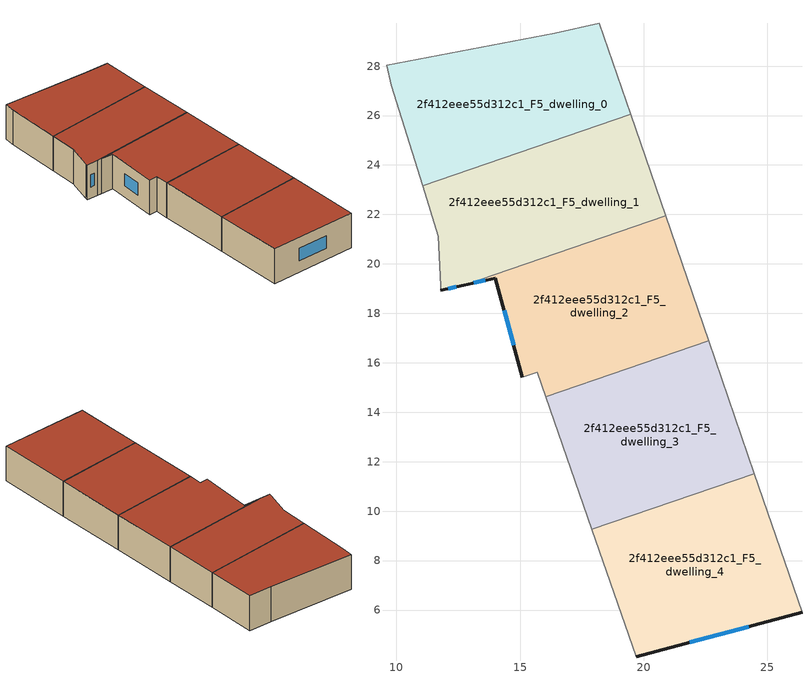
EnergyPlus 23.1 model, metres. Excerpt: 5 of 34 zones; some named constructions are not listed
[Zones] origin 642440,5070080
2f412eee55d312c1_F5_dwelling_0
 floor to 2f412eee55d312c1_F4_dwelling_0 (EU_floor_Construction): 18.21,29.73 19.47,26.05 11.07,23.16 9.8,27.23 9.6,28.03 16.4,29.33 z15
 wall adiabatic (EU_wall_Construction): 19.47,26.05 18.21,29.73 16.4,29.33 9.6,28.03 9.8,27.23 11.07,23.16 z15:18
 wall to 2f412eee55d312c1_F5_dwelling_1 (EU_wall_Construction): 11.07,23.16 19.47,26.05 z15:18
 roof outside (EU_roof_Construction): 19.47,26.05 18.21,29.73 16.4,29.33 9.6,28.03 9.8,27.23 11.07,23.16 z18
2f412eee55d312c1_F5_dwelling_1
 floor to 2f412eee55d312c1_F4_dwelling_1 (EU_floor_Construction): 19.47,26.05 20.89,21.95 12.73,19.14 11.8,18.92 11.8,19.12 11.7,21.13 11.07,23.16 z15
 wall outside (EU_wall_Construction): 11.8,18.92 12.73,19.14 z15:18
 wall adiabatic (EU_wall_Construction): 11.07,23.16 11.7,21.13 11.8,19.12 11.8,18.92 / 20.89,21.95 19.47,26.05 z15:18
 wall to 2f412eee55d312c1_F5_dwelling_2 (EU_wall_Construction): 12.73,19.14 20.89,21.95 z15:18
 window (EU_Window_Construction): 12.1,18.99 12.43,19.07 z15.97:17.03
 roof outside (EU_roof_Construction): 20.89,21.95 19.47,26.05 11.07,23.16 11.7,21.13 11.8,19.12 11.8,18.92 12.73,19.14 z18
2f412eee55d312c1_F5_dwelling_2
 floor to 2f412eee55d312c1_F4_dwelling_2 (EU_floor_Construction): 20.89,21.95 22.63,16.89 16.05,14.62 15.7,15.62 15.1,15.42 14,19.42 12.73,19.14 z15
 wall outside (EU_wall_Construction): 14,19.42 12.73,19.14 / 14,19.42 15.1,15.42 z15:18
 wall adiabatic (EU_wall_Construction): 22.63,16.89 20.89,21.95 / 15.1,15.42 15.7,15.62 16.05,14.62 z15:18
 wall to 2f412eee55d312c1_F5_dwelling_3 (EU_wall_Construction): 16.05,14.62 22.63,16.89 z15:18
 window (EU_Window_Construction): 13.59,19.33 13.14,19.23 / 14.35,18.13 14.74,16.71 z15.97:17.03
 roof outside (EU_roof_Construction): 22.63,16.89 20.89,21.95 12.73,19.14 14,19.42 15.1,15.42 15.7,15.62 16.05,14.62 z18
2f412eee55d312c1_F5_dwelling_3
 floor to 2f412eee55d312c1_F4_dwelling_3 (EU_floor_Construction): 22.63,16.89 24.47,11.52 17.91,9.26 16.05,14.62 z15
 wall to 2f412eee55d312c1_F5_dwelling_4 (EU_wall_Construction): 17.91,9.26 24.47,11.52 z15:18
 wall adiabatic (EU_wall_Construction): 16.05,14.62 17.91,9.26 / 24.47,11.52 22.63,16.89 z15:18
 roof outside (EU_roof_Construction): 24.47,11.52 22.63,16.89 16.05,14.62 17.91,9.26 z18
2f412eee55d312c1_F5_dwelling_4
 floor to 2f412eee55d312c1_F4_dwelling_4 (EU_floor_Construction): 24.47,11.52 26.41,5.91 19.7,4.11 17.91,9.26 z15
 wall outside (EU_wall_Construction): 19.7,4.11 26.41,5.91 z15:18
 wall adiabatic (EU_wall_Construction): 26.41,5.91 24.47,11.52 / 17.91,9.26 19.7,4.11 z15:18
 window (EU_Window_Construction): 21.86,4.69 24.24,5.33 z15.97:17.03
 roof outside (EU_roof_Construction): 26.41,5.91 24.47,11.52 17.91,9.26 19.7,4.11 z18
[HVACTEMPLATE:THERMOSTAT] Constant Heating Setpoint=20; Constant Cooling Setpoint=50
EU_HeatOnly_2f412eee55d312c1_F0_dwelling_0; EU_HeatOnly_2f412eee55d312c1_F0_dwelling_1; EU_HeatOnly_2f412eee55d312c1_F0_dwelling_2; EU_HeatOnly_2f412eee55d312c1_F0_dwelling_3; EU_HeatOnly_2f412eee55d312c1_F0_dwelling_4; EU_HeatOnly_2f412eee55d312c1_F0_dwelling_5; EU_HeatOnly_2f412eee55d312c1_F1_dwelling_0; EU_HeatOnly_2f412eee55d312c1_F1_dwelling_1; EU_HeatOnly_2f412eee55d312c1_F1_dwelling_2; EU_HeatOnly_2f412eee55d312c1_F1_dwelling_3; EU_HeatOnly_2f412eee55d312c1_F1_dwelling_4; EU_HeatOnly_2f412eee55d312c1_F1_dwelling_5; EU_HeatOnly_2f412eee55d312c1_F2_dwelling_0; EU_HeatOnly_2f412eee55d312c1_F2_dwelling_1; EU_HeatOnly_2f412eee55d312c1_F2_dwelling_2; EU_HeatOnly_2f412eee55d312c1_F2_dwelling_3; EU_HeatOnly_2f412eee55d312c1_F2_dwelling_4; EU_HeatOnly_2f412eee55d312c1_F2_dwelling_5; EU_HeatOnly_2f412eee55d312c1_F3_dwelling_0; EU_HeatOnly_2f412eee55d312c1_F3_dwelling_1; EU_HeatOnly_2f412eee55d312c1_F3_dwelling_2; EU_HeatOnly_2f412eee55d312c1_F3_dwelling_3; EU_HeatOnly_2f412eee55d312c1_F3_dwelling_4; EU_HeatOnly_2f412eee55d312c1_F3_dwelling_5; EU_HeatOnly_2f412eee55d312c1_F4_dwelling_0; EU_HeatOnly_2f412eee55d312c1_F4_dwelling_1; EU_HeatOnly_2f412eee55d312c1_F4_dwelling_2; EU_HeatOnly_2f412eee55d312c1_F4_dwelling_3; EU_HeatOnly_2f412eee55d312c1_F4_dwelling_4; EU_HeatOnly_2f412eee55d312c1_F5_dwelling_0; EU_HeatOnly_2f412eee55d312c1_F5_dwelling_1; EU_HeatOnly_2f412eee55d312c1_F5_dwelling_2; EU_HeatOnly_2f412eee55d312c1_F5_dwelling_3; EU_HeatOnly_2f412eee55d312c1_F5_dwelling_4
[SCHEDULE:CONSTANT]
Name | Hourly Value
EU_AlwaysOn | 1
EU_CoolingOff | 0
[SCHEDULE:FILE] Column Number=1; Rows to Skip at Top=0; Number of Hours of Data=8760; Column Separator=Comma; Interpolate to Timestep=No; Minutes per Item=60; Adjust Schedule for Daylight Savings=Yes
Name | File
EU_Step8_GainSchedule_2f412eee55d312c1_F2_dwelling_0_f000 | ../../schedules/2f412eee55d312c1/2f412eee55d312c1_F2_dwelling_0_f000_gain.csv
EU_Step8_GainSchedule_2f412eee55d312c1_F2_dwelling_1_f000 | ../../schedules/2f412eee55d312c1/2f412eee55d312c1_F2_dwelling_1_f000_gain.csv
EU_Step8_GainSchedule_2f412eee55d312c1_F2_dwelling_2_f000 | ../../schedules/2f412eee55d312c1/2f412eee55d312c1_F2_dwelling_2_f000_gain.csv
EU_Step8_GainSchedule_2f412eee55d312c1_F2_dwelling_3_f000 | ../../schedules/2f412eee55d312c1/2f412eee55d312c1_F2_dwelling_3_f000_gain.csv
EU_Step8_GainSchedule_2f412eee55d312c1_F2_dwelling_4_f000 | ../../schedules/2f412eee55d312c1/2f412eee55d312c1_F2_dwelling_4_f000_gain.csv
EU_Step8_GainSchedule_2f412eee55d312c1_F2_dwelling_5_f000 | ../../schedules/2f412eee55d312c1/2f412eee55d312c1_F2_dwelling_5_f000_gain.csv
EU_Step8_GainSchedule_2f412eee55d312c1_F3_dwelling_0_f000 | ../../schedules/2f412eee55d312c1/2f412eee55d312c1_F3_dwelling_0_f000_gain.csv
EU_Step8_GainSchedule_2f412eee55d312c1_F3_dwelling_1_f000 | ../../schedules/2f412eee55d312c1/2f412eee55d312c1_F3_dwelling_1_f000_gain.csv
EU_Step8_GainSchedule_2f412eee55d312c1_F3_dwelling_2_f000 | ../../schedules/2f412eee55d312c1/2f412eee55d312c1_F3_dwelling_2_f000_gain.csv
EU_Step8_GainSchedule_2f412eee55d312c1_F3_dwelling_3_f000 | ../../schedules/2f412eee55d312c1/2f412eee55d312c1_F3_dwelling_3_f000_gain.csv
EU_Step8_GainSchedule_2f412eee55d312c1_F3_dwelling_4_f000 | ../../schedules/2f412eee55d312c1/2f412eee55d312c1_F3_dwelling_4_f000_gain.csv
EU_Step8_GainSchedule_2f412eee55d312c1_F3_dwelling_5_f000 | ../../schedules/2f412eee55d312c1/2f412eee55d312c1_F3_dwelling_5_f000_gain.csv
EU_Step8_GainSchedule_2f412eee55d312c1_F4_dwelling_0_f000 | ../../schedules/2f412eee55d312c1/2f412eee55d312c1_F4_dwelling_0_f000_gain.csv
EU_Step8_GainSchedule_2f412eee55d312c1_F4_dwelling_1_f000 | ../../schedules/2f412eee55d312c1/2f412eee55d312c1_F4_dwelling_1_f000_gain.csv
EU_Step8_GainSchedule_2f412eee55d312c1_F4_dwelling_2_f000 | ../../schedules/2f412eee55d312c1/2f412eee55d312c1_F4_dwelling_2_f000_gain.csv
EU_Step8_GainSchedule_2f412eee55d312c1_F4_dwelling_3_f000 | ../../schedules/2f412eee55d312c1/2f412eee55d312c1_F4_dwelling_3_f000_gain.csv
EU_Step8_GainSchedule_2f412eee55d312c1_F4_dwelling_4_f000 | ../../schedules/2f412eee55d312c1/2f412eee55d312c1_F4_dwelling_4_f000_gain.csv
EU_Step8_GainSchedule_2f412eee55d312c1_F5_dwelling_0_f000 | ../../schedules/2f412eee55d312c1/2f412eee55d312c1_F5_dwelling_0_f000_gain.csv
EU_Step8_GainSchedule_2f412eee55d312c1_F5_dwelling_1_f000 | ../../schedules/2f412eee55d312c1/2f412eee55d312c1_F5_dwelling_1_f000_gain.csv
EU_Step8_GainSchedule_2f412eee55d312c1_F5_dwelling_2_f000 | ../../schedules/2f412eee55d312c1/2f412eee55d312c1_F5_dwelling_2_f000_gain.csv
EU_Step8_GainSchedule_2f412eee55d312c1_F5_dwelling_3_f000 | ../../schedules/2f412eee55d312c1/2f412eee55d312c1_F5_dwelling_3_f000_gain.csv
EU_Step8_GainSchedule_2f412eee55d312c1_F5_dwelling_4_f000 | ../../schedules/2f412eee55d312c1/2f412eee55d312c1_F5_dwelling_4_f000_gain.csv
